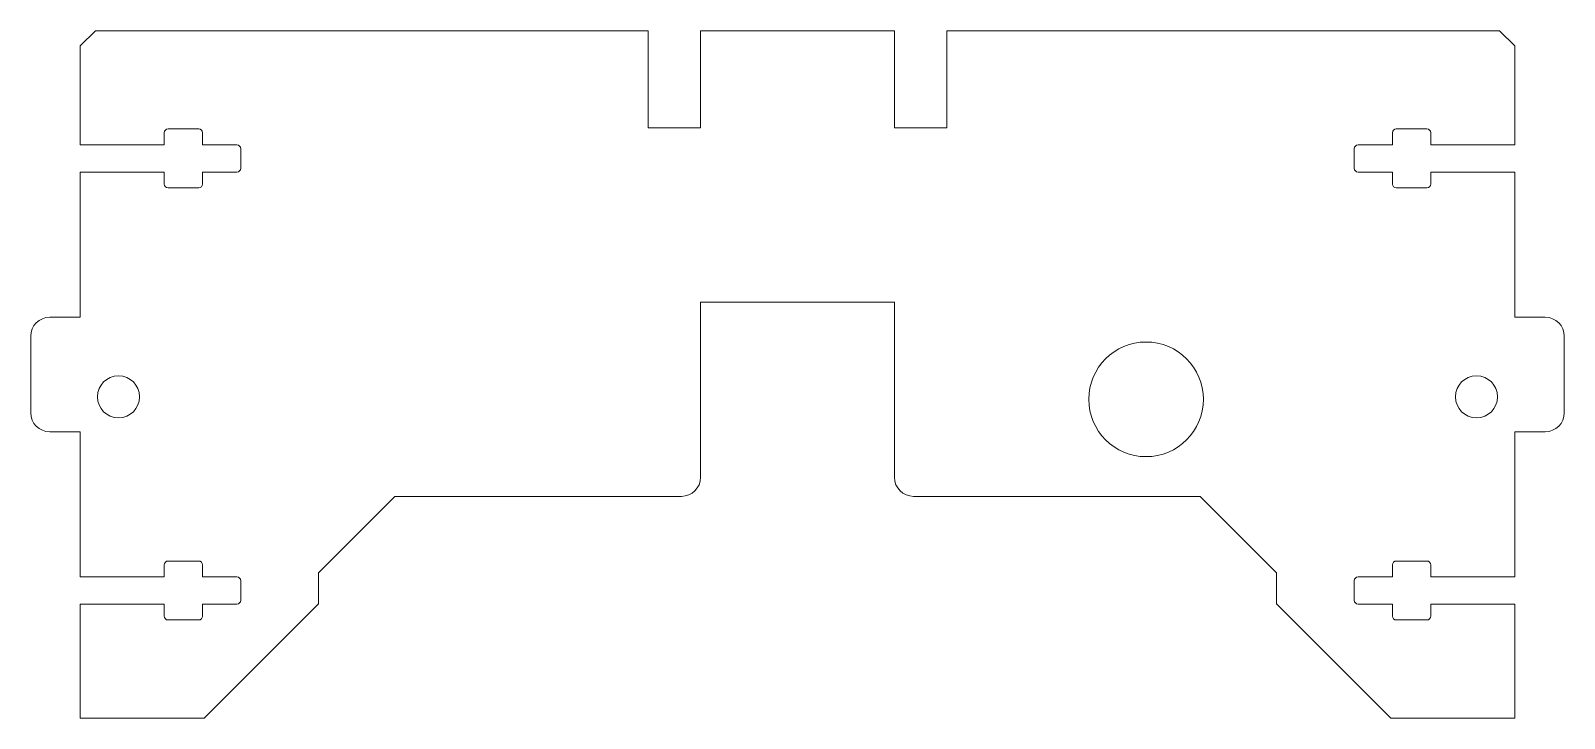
# Model space of a CAD drawing. Header units: millimetres. Extents: x -7 to 194, y 0 to 90.
import ezdxf

# ---------------------------------------------------------------- set-up
doc = ezdxf.new("R2010")
doc.units = ezdxf.units.MM

msp = doc.modelspace()

# ---------------------------------------------------------------- linework, layer by layer
at = {"color": 7, "linetype": 'Continuous', "lineweight": 15}
for p, q in [((2, 90), (0, 88)), ((74.34, 90), (2, 90)), ((74.34, 77.3), (74.34, 90)), ((81.2, 77.3), (81.2, 90)), ((106.6, 90), (81.2, 90)), ((106.6, 77.3), (106.6, 90)), ((113.46, 90), (113.46, 77.3)), ((185.8, 90), (113.46, 90)), ((187.8, 88), (185.8, 90)), ((0, 88), (0, 75.05)), ((187.8, 75.05), (187.8, 88)), ((11, 76.64), (11, 75.05)), ((15.5, 77.14), (11.5, 77.14)), ((16, 75.05), (16, 76.64)), ((81.2, 77.3), (74.34, 77.3)), ((113.46, 77.3), (106.6, 77.3)), ((171.8, 76.64), (171.8, 75.05)), ((176.3, 77.14), (172.3, 77.14)), ((176.8, 75.05), (176.8, 76.64)), ((11, 75.05), (0, 75.05)), ((20.5, 75.05), (16, 75.05)), ((21, 72), (21, 74.55)), ((166.8, 74.55), (166.8, 72)), ((171.8, 75.05), (167.3, 75.05)), ((187.8, 75.05), (176.8, 75.05)), ((0, 71.5), (0, 52.5)), ((0, 71.5), (11, 71.5)), ((11, 71.5), (11, 69.92)), ((16, 69.92), (16, 71.5)), ((16, 71.5), (20.5, 71.5)), ((167.3, 71.5), (171.8, 71.5)), ((171.8, 71.5), (171.8, 69.92)), ((176.8, 69.92), (176.8, 71.5)), ((176.8, 71.5), (187.8, 71.5)), ((187.8, 52.5), (187.8, 71.5)), ((11.5, 69.42), (15.5, 69.42)), ((172.3, 69.42), (176.3, 69.42)), ((81.2, 54.45), (106.6, 54.45)), ((81.2, 54.45), (81.2, 31.55)), ((106.6, 54.45), (106.6, 31.55)), ((0, 52.5), (-4, 52.5)), ((191.8, 52.5), (187.8, 52.5)), ((-6.5, 50), (-6.5, 40)), ((194.3, 40), (194.3, 50)), ((-4, 37.5), (0, 37.5)), ((0, 37.5), (0, 18.5)), ((187.8, 18.5), (187.8, 37.5)), ((187.8, 37.5), (191.8, 37.5)), ((31.2, 19.05), (41.2, 29.05)), ((78.7, 29.05), (41.2, 29.05)), ((146.6, 29.05), (109.1, 29.05)), ((146.6, 29.05), (156.6, 19.05)), ((11, 20.09), (11, 18.5)), ((15.5, 20.59), (11.5, 20.59)), ((16, 18.5), (16, 20.09)), ((171.8, 20.09), (171.8, 18.5)), ((176.3, 20.59), (172.3, 20.59)), ((176.8, 18.5), (176.8, 20.09)), ((11, 18.5), (0, 18.5)), ((20.5, 18.5), (16, 18.5)), ((31.2, 19.05), (31.2, 15)), ((156.6, 15), (156.6, 19.05)), ((171.8, 18.5), (167.3, 18.5)), ((187.8, 18.5), (176.8, 18.5)), ((21, 15.45), (21, 18)), ((166.8, 18), (166.8, 15.45)), ((0, 14.95), (0, 0)), ((0, 14.95), (11, 14.95)), ((11, 14.95), (11, 13.37)), ((16, 13.37), (16, 14.95)), ((16, 14.95), (20.5, 14.95)), ((16.2, 0), (31.2, 15)), ((156.6, 15), (171.6, 0)), ((167.3, 14.95), (171.8, 14.95)), ((171.8, 14.95), (171.8, 13.37)), ((176.8, 13.37), (176.8, 14.95)), ((176.8, 14.95), (187.8, 14.95)), ((187.8, 0), (187.8, 14.95)), ((11.5, 12.87), (15.5, 12.87)), ((172.3, 12.87), (176.3, 12.87)), ((0, 0), (16.2, 0)), ((171.6, 0), (187.8, 0))]:
    msp.add_line(p, q, dxfattribs=at)
for centre, radius in [((139.54, 41.75), 7.5), ((5, 42.08), 2.75), ((182.8, 42.08), 2.75)]:
    msp.add_circle(centre, radius, dxfattribs=at)
for centre, radius, start, end in [((11.5, 76.64), 0.5, 90, 180), ((15.5, 76.64), 0.5, 0, 90), ((172.3, 76.64), 0.5, 90, 180), ((176.3, 76.64), 0.5, 0, 90), ((20.5, 74.55), 0.5, 0, 90), ((167.3, 74.55), 0.5, 90, 180), ((20.5, 72), 0.5, 270, 0), ((167.3, 72), 0.5, 180, 270), ((11.5, 69.92), 0.5, 180, 270), ((15.5, 69.92), 0.5, 270, 0), ((172.3, 69.92), 0.5, 180, 270), ((176.3, 69.92), 0.5, 270, 0), ((-4, 50), 2.5, 90, 180), ((191.8, 50), 2.5, 0, 90), ((-4, 40), 2.5, 180, 270), ((191.8, 40), 2.5, 270, 0), ((78.7, 31.55), 2.5, 270, 0), ((109.1, 31.55), 2.5, 180, 270), ((11.5, 20.09), 0.5, 90, 180), ((15.5, 20.09), 0.5, 360, 90), ((172.3, 20.09), 0.5, 90, 180), ((176.3, 20.09), 0.5, 360, 90), ((20.5, 18), 0.5, 0, 90), ((167.3, 18), 0.5, 90, 180), ((20.5, 15.45), 0.5, 270, 0), ((167.3, 15.45), 0.5, 180, 270), ((11.5, 13.37), 0.5, 180, 270), ((15.5, 13.37), 0.5, 270, 0), ((172.3, 13.37), 0.5, 180, 270), ((176.3, 13.37), 0.5, 270, 360)]:
    msp.add_arc(centre, radius, start, end, dxfattribs=at)

doc.saveas('drawing.dxf')
